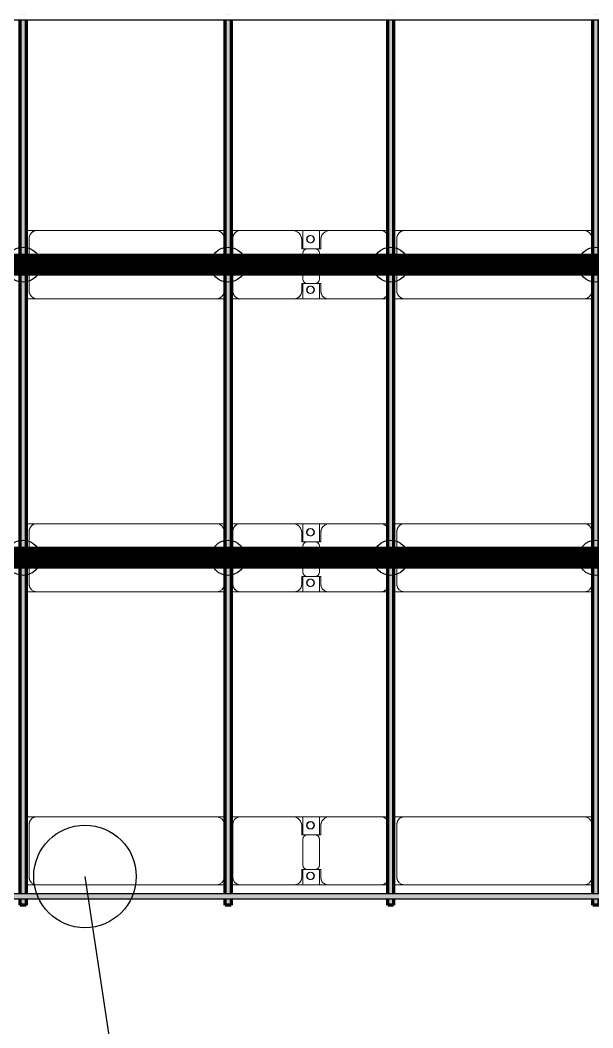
# Model space of a CAD drawing. Header units: millimetres. Extents: x -268744 to 115753, y -96240 to -10461.
# Drawn here: x -181959 to -178049, y -71524 to -64647 of the extents above; entities that cross this region are included whole.
import ezdxf

# ---------------------------------------------------------------- set-up
doc = ezdxf.new("R2010")
doc.units = ezdxf.units.MM
doc.layers.add('A-GENM', color=13, linetype='Continuous', lineweight=9)
doc.layers.add('S-BEAM', color=12, linetype='Continuous', lineweight=9)
for name, color, linetype in [('GC-BICH NEO', 6, 'Continuous'), ('GC-DAY NEO', 5, 'Continuous'), ('GC-HOP 40x60 GIA CUONG', 1, 'Continuous')]:
    doc.layers.add(name, color=color, linetype=linetype)

# ---------------------------------------------------------------- blocks, each defined once
blk = doc.blocks.new('Dầm C52 - Hộp 40x60-104813-KHUNG KẾT CẤU BÈ PIN 1')
at = {"layer": 'S-BEAM', "lineweight": 25}
blk.add_hatch(color=4, dxfattribs=at).paths.add_polyline_path([(-145811, -20), (145811, -20), (145811, 20), (-145811, 20)])
at = {"layer": 'S-BEAM', "color": 4, "lineweight": 25}
for p, q in [((-145811, 20), (145811, 20)), ((145811, -20), (-145811, -20))]:
    blk.add_line(p, q, dxfattribs=at)
blk = doc.blocks.new('Dầm C52 - Hộp 40x60-V24-KHUNG KẾT CẤU BÈ PIN 1')
at = {"layer": 'S-BEAM', "color": 4, "lineweight": 25}
blk.add_line((145811, -20), (-145811, -20), dxfattribs=at)
blk = doc.blocks.new('Dai phao do pin - DẢI PHAO ĐỠ PIN-V29-KHUNG KẾT CẤU BÈ PIN 1')
at = {"layer": 'A-GENM', "color": 7}
for p, q in [((-692.4, 241.6), (-620.3, 241.6)), ((-692.4, 241.6), (-620.3, 241.6)), ((610.3, 241.6), (-620.3, 241.6)), ((610.3, 241.6), (667.6, 241.6)), ((610.3, 241.6), (667.6, 241.6)), ((707.6, 241.6), (769.7, 241.6)), ((707.6, 241.6), (769.7, 241.6)), ((1129.7, 241.6), (769.7, 241.6)), ((1129.7, 241.6), (1312.2, 241.6)), ((1312.2, 241.6), (1129.7, 241.6)), ((1197.8, 241.6), (1380.3, 241.6)), ((1197.8, 116.2), (1197.8, 241.6)), ((1380.3, 241.6), (1197.8, 241.6)), ((1312.2, 241.6), (1312.2, 116.2)), ((1730.3, 241.6), (1380.3, 241.6)), ((1730.3, 241.6), (1777.6, 241.6)), ((1730.3, 241.6), (1777.6, 241.6)), ((1817.6, 241.6), (1889.7, 241.6)), ((1817.6, 241.6), (1889.7, 241.6)), ((3120.3, 241.6), (1889.7, 241.6)), ((3120.3, 241.6), (3177.6, 241.6)), ((3120.3, 241.6), (3177.6, 241.6)), ((-670.3, 191.6), (-670.3, -173.4)), ((660.3, -173.4), (660.3, 191.6)), ((719.7, 191.6), (719.7, -173.4)), ((1189.7, 118.2), (1189.7, 181.6)), ((1320.3, 181.6), (1320.3, 118.2)), ((1839.7, 191.6), (1839.7, -173.4)), ((3170.3, -173.4), (3170.3, 191.6)), ((1282.2, 118.2), (1189.7, 118.2)), ((1197.8, 88.2), (1197.8, -88.2)), ((1320.3, 118.2), (1227.8, 118.2)), ((1312.2, -88.2), (1312.2, 88.2)), ((1189.7, -173.4), (1189.7, -118.2)), ((1189.7, -118.2), (1282.2, -118.2)), ((1197.8, -223.4), (1197.8, -116.2)), ((1227.8, -118.2), (1320.3, -118.2)), ((1312.2, -116.2), (1312.2, -223.4)), ((1320.3, -118.2), (1320.3, -173.4)), ((-620.3, -223.4), (-692.4, -223.4)), ((-620.3, -223.4), (-692.4, -223.4)), ((-620.3, -223.4), (610.3, -223.4)), ((667.6, -223.4), (610.3, -223.4)), ((667.6, -223.4), (610.3, -223.4)), ((769.7, -223.4), (707.6, -223.4)), ((769.7, -223.4), (707.6, -223.4)), ((769.7, -223.4), (1139.7, -223.4)), ((1312.2, -223.4), (1139.7, -223.4)), ((1139.7, -223.4), (1312.2, -223.4)), ((1370.3, -223.4), (1197.8, -223.4)), ((1197.8, -223.4), (1370.3, -223.4)), ((1370.3, -223.4), (1730.3, -223.4)), ((1777.6, -223.4), (1730.3, -223.4)), ((1777.6, -223.4), (1730.3, -223.4)), ((1889.7, -223.4), (1817.6, -223.4)), ((1889.7, -223.4), (1817.6, -223.4)), ((1889.7, -223.4), (3120.3, -223.4)), ((3177.6, -223.4), (3120.3, -223.4)), ((3177.6, -223.4), (3120.3, -223.4))]:
    blk.add_line(p, q, dxfattribs=at)
for centre, radius, start, end in [((-620.3, 191.6), 50, 90, 180), ((-620.3, 191.6), 50, 150, 180), ((-620.3, 191.6), 50, 105, 135), ((610.3, 191.6), 50, 360, 90), ((610.3, 191.6), 50, 60, 90), ((610.3, 191.6), 50, 15, 30), ((769.7, 191.6), 50, 90, 180), ((769.7, 191.6), 50, 105, 180), ((1129.7, 181.6), 60, 360, 90), ((1129.7, 181.6), 60, 360, 60), ((1248.6, 183.2), 25, 360, 180), ((1248.6, 183.2), 25, 360, 165), ((1251.4, 183.2), 25, 0, 180), ((1251.4, 183.2), 25, 90, 180), ((1251.4, 183.2), 25, 15, 75), ((1380.3, 181.6), 60, 90, 180), ((1380.3, 181.6), 60, 120, 180), ((1730.3, 191.6), 50, 30, 90), ((1730.3, 191.6), 50, 30, 75), ((1889.7, 191.6), 50, 90, 180), ((1889.7, 191.6), 50, 150, 180), ((1889.7, 191.6), 50, 105, 135), ((3120.3, 191.6), 50, 360, 90), ((3120.3, 191.6), 50, 60, 90), ((3120.3, 191.6), 50, 15, 30), ((1248.6, 183.2), 25, 180, 360), ((1251.4, 183.2), 25, 180, 360), ((1251.4, 183.2), 25, 180, 300), ((1248.6, 183.2), 25, 210, 360), ((1251.4, 183.2), 25, 330, 345), ((1227.8, 88.2), 30, 90, 180), ((1282.2, 88.2), 30, 360, 90), ((1227.8, -88.2), 30, 180, 270), ((1248.6, -161.8), 25, 0, 180), ((1251.4, -161.8), 25, 0, 180), ((1282.2, -88.2), 30, 270, 360), ((-620.3, -173.4), 50, 180, 270), ((-620.3, -173.4), 50, 180, 210), ((610.3, -173.4), 50, 270, 360), ((610.3, -173.4), 50, 330, 360), ((769.7, -173.4), 50, 180, 270), ((769.7, -173.4), 50, 180, 255), ((1139.7, -173.4), 50, 270, 360), ((1139.7, -173.4), 50, 285, 360), ((1248.6, -161.8), 25, 180, 0), ((1248.6, -161.8), 25, 105, 165), ((1248.6, -161.8), 25, 195, 0), ((1251.4, -161.8), 25, 105, 180), ((1251.4, -161.8), 25, 180, 0), ((1251.4, -161.8), 25, 180, 270), ((1248.6, -161.8), 25, 360, 75), ((1251.4, -161.8), 25, 15, 75), ((1251.4, -161.8), 25, 285, 345), ((1370.3, -173.4), 50, 180, 270), ((1370.3, -173.4), 50, 180, 255), ((1730.3, -173.4), 50, 270, 330), ((1730.3, -173.4), 50, 285, 330), ((1889.7, -173.4), 50, 180, 270), ((1889.7, -173.4), 50, 180, 210), ((3120.3, -173.4), 50, 270, 360), ((3120.3, -173.4), 50, 330, 360), ((-620.3, -173.4), 50, 240, 270), ((610.3, -173.4), 50, 285, 300), ((1889.7, -173.4), 50, 240, 270), ((3120.3, -173.4), 50, 285, 300)]:
    blk.add_arc(centre, radius, start, end, dxfattribs=at)
blk = doc.blocks.new('Dầm C52 - Dầm C52-102502-KHUNG KẾT CẤU BÈ PIN 1')
at = {"layer": 'S-BEAM', "lineweight": 140}
h = blk.add_hatch(color=1, dxfattribs=at)
h.paths.add_polyline_path([(-25480.9, 20), (-25480.9, -20), (-25440.9, -20), (-25440.9, 20)])
h.paths.add_polyline_path([(-25400.9, 20), (-25400.9, -20), (-19440.9, -20), (-19443, 20), (-24983.5, 20)])
h.paths.add_polyline_path([(-19400.9, 20), (-19400.9, -20), (-13440.9, -20), (-13440.9, 20), (-18981.3, 20)])
h.paths.add_polyline_path([(-13400.9, -20), (-7440.9, -20), (-7440.9, 20), (-13400.9, 20)])
h.paths.add_polyline_path([(-7400.9, -20), (-1440.9, -20), (-1440.9, 20), (-7400.9, 20)])
h.paths.add_polyline_path([(-1400.9, -20), (4559.1, -20), (4559.1, 20), (-1400.9, 20)])
h.paths.add_polyline_path([(4599.1, 20), (4599.1, -20), (10559.1, -20), (10559.1, 20), (5027.2, 20)])
h.paths.add_polyline_path([(10599.1, -20), (16559.1, -20), (16559.1, 20), (10599.1, 20)])
h.paths.add_polyline_path([(16599.1, 20), (16599.1, -20), (22559.1, -20), (22559.1, 20), (17031.5, 20)])
h.paths.add_polyline_path([(22599.1, -20), (25259.1, -20), (25259.1, 20), (22599.1, 20)])
h.paths.add_polyline_path([(25299.1, -20), (25480.9, -20), (25480.9, 20), (25299.1, 20)])
at = {"layer": 'S-BEAM', "color": 1, "lineweight": 140}
for p, q in [((-25480.9, -20), (-25480.9, 20)), ((-25480.9, 20), (-25440.9, 20)), ((-25400.9, 20), (-19443, 20)), ((-25440.9, -20), (-25480.9, -20)), ((-19443, -20), (-25400.9, -20))]:
    blk.add_line(p, q, dxfattribs=at)
blk = doc.blocks.new('Dầm C52 - Dầm C52-102503-KHUNG KẾT CẤU BÈ PIN 1')
at = {"layer": 'S-BEAM', "lineweight": 140}
h = blk.add_hatch(color=1, dxfattribs=at)
h.paths.add_polyline_path([(-25480.9, 20), (-25480.9, -20), (-25440.9, -20), (-25440.9, 20)])
h.paths.add_polyline_path([(-25400.9, 20), (-25400.9, -20), (-19440.9, -20), (-19443, 20), (-24983.5, 20)])
h.paths.add_polyline_path([(-19400.9, 20), (-19400.9, -20), (-13440.9, -20), (-13440.9, 20), (-17596.2, 20)])
h.paths.add_polyline_path([(-13400.9, -20), (-7440.9, -20), (-7440.9, 20), (-13400.9, 20)])
h.paths.add_polyline_path([(-7400.9, -20), (-1440.9, -20), (-1440.9, 20), (-7400.9, 20)])
h.paths.add_polyline_path([(-1400.9, -20), (4559.1, -20), (4559.1, 20), (-1400.9, 20)])
h.paths.add_polyline_path([(4599.1, -20), (10559.1, -20), (10559.1, 20), (4599.1, 20)])
h.paths.add_polyline_path([(10599.1, 20), (10599.1, -20), (16559.1, -20), (16559.1, 20), (11952.8, 20)])
h.paths.add_polyline_path([(16599.1, -20), (22559.1, -20), (22559.1, 20), (16599.1, 20)])
h.paths.add_polyline_path([(22599.1, -20), (25259.1, -20), (25259.1, 20), (22599.1, 20)])
h.paths.add_polyline_path([(25299.1, -20), (25441.8, -20), (25441.8, 20), (25299.1, 20)])
at = {"layer": 'S-BEAM', "color": 1, "lineweight": 140}
for p, q in [((-25480.9, -20), (-25480.9, 20)), ((-25480.9, 20), (-25440.9, 20)), ((-25400.9, 20), (-19443, 20)), ((-25440.9, -20), (-25480.9, -20)), ((-19443, -20), (-25400.9, -20))]:
    blk.add_line(p, q, dxfattribs=at)
blk = doc.blocks.new('Dai phao do pin - DẢI PHAO ĐỠ PIN-V30-KHUNG KẾT CẤU BÈ PIN 1')
at = {"layer": 'A-GENM', "color": 7}
for p, q in [((-692.4, 241.6), (-620.3, 241.6)), ((-692.4, 241.6), (-620.3, 241.6)), ((610.3, 241.6), (-620.3, 241.6)), ((610.3, 241.6), (667.6, 241.6)), ((610.3, 241.6), (667.6, 241.6)), ((707.6, 241.6), (769.7, 241.6)), ((707.6, 241.6), (769.7, 241.6)), ((1129.7, 241.6), (769.7, 241.6)), ((1129.7, 241.6), (1312.2, 241.6)), ((1312.2, 241.6), (1129.7, 241.6)), ((1197.8, 241.6), (1380.3, 241.6)), ((1197.8, 116.2), (1197.8, 241.6)), ((1380.3, 241.6), (1197.8, 241.6)), ((1312.2, 241.6), (1312.2, 116.2)), ((1730.3, 241.6), (1380.3, 241.6)), ((1730.3, 241.6), (1777.6, 241.6)), ((1730.3, 241.6), (1777.6, 241.6)), ((1817.6, 241.6), (1889.7, 241.6)), ((1817.6, 241.6), (1889.7, 241.6)), ((3120.3, 241.6), (1889.7, 241.6)), ((3120.3, 241.6), (3177.6, 241.6)), ((3120.3, 241.6), (3177.6, 241.6)), ((-670.3, 191.6), (-670.3, -173.4)), ((660.3, -173.4), (660.3, 191.6)), ((719.7, 191.6), (719.7, -173.4)), ((1189.7, 118.2), (1189.7, 181.6)), ((1320.3, 181.6), (1320.3, 118.2)), ((1839.7, 191.6), (1839.7, -173.4)), ((3170.3, -173.4), (3170.3, 191.6)), ((1282.2, 118.2), (1189.7, 118.2)), ((1197.8, 88.2), (1197.8, -88.2)), ((1320.3, 118.2), (1227.8, 118.2)), ((1312.2, -88.2), (1312.2, 88.2)), ((1189.7, -173.4), (1189.7, -118.2)), ((1189.7, -118.2), (1282.2, -118.2)), ((1197.8, -223.4), (1197.8, -116.2)), ((1227.8, -118.2), (1320.3, -118.2)), ((1312.2, -116.2), (1312.2, -223.4)), ((1320.3, -118.2), (1320.3, -173.4)), ((-620.3, -223.4), (-692.4, -223.4)), ((-620.3, -223.4), (-692.4, -223.4)), ((-620.3, -223.4), (610.3, -223.4)), ((667.6, -223.4), (610.3, -223.4)), ((667.6, -223.4), (610.3, -223.4)), ((769.7, -223.4), (707.6, -223.4)), ((769.7, -223.4), (707.6, -223.4)), ((769.7, -223.4), (1139.7, -223.4)), ((1312.2, -223.4), (1139.7, -223.4)), ((1139.7, -223.4), (1312.2, -223.4)), ((1370.3, -223.4), (1197.8, -223.4)), ((1197.8, -223.4), (1370.3, -223.4)), ((1370.3, -223.4), (1730.3, -223.4)), ((1777.6, -223.4), (1730.3, -223.4)), ((1777.6, -223.4), (1730.3, -223.4)), ((1889.7, -223.4), (1817.6, -223.4)), ((1889.7, -223.4), (1817.6, -223.4)), ((1889.7, -223.4), (3120.3, -223.4)), ((3177.6, -223.4), (3120.3, -223.4)), ((3177.6, -223.4), (3120.3, -223.4))]:
    blk.add_line(p, q, dxfattribs=at)
for centre, radius, start, end in [((-620.3, 191.6), 50, 90, 180), ((-620.3, 191.6), 50, 150, 180), ((-620.3, 191.6), 50, 105, 135), ((610.3, 191.6), 50, 360, 90), ((610.3, 191.6), 50, 60, 90), ((610.3, 191.6), 50, 15, 30), ((769.7, 191.6), 50, 90, 180), ((769.7, 191.6), 50, 105, 180), ((1129.7, 181.6), 60, 360, 90), ((1129.7, 181.6), 60, 360, 60), ((1248.6, 183.2), 25, 360, 180), ((1248.6, 183.2), 25, 360, 165), ((1251.4, 183.2), 25, 0, 180), ((1251.4, 183.2), 25, 90, 180), ((1251.4, 183.2), 25, 15, 75), ((1380.3, 181.6), 60, 90, 180), ((1380.3, 181.6), 60, 120, 180), ((1730.3, 191.6), 50, 30, 90), ((1730.3, 191.6), 50, 30, 75), ((1889.7, 191.6), 50, 90, 180), ((1889.7, 191.6), 50, 150, 180), ((1889.7, 191.6), 50, 105, 135), ((3120.3, 191.6), 50, 360, 90), ((3120.3, 191.6), 50, 60, 90), ((3120.3, 191.6), 50, 15, 30), ((1248.6, 183.2), 25, 180, 360), ((1251.4, 183.2), 25, 180, 360), ((1251.4, 183.2), 25, 180, 300), ((1248.6, 183.2), 25, 210, 360), ((1251.4, 183.2), 25, 330, 345), ((1227.8, 88.2), 30, 90, 180), ((1282.2, 88.2), 30, 360, 90), ((1227.8, -88.2), 30, 180, 270), ((1248.6, -161.8), 25, 0, 180), ((1251.4, -161.8), 25, 0, 180), ((1282.2, -88.2), 30, 270, 360), ((-620.3, -173.4), 50, 180, 270), ((-620.3, -173.4), 50, 180, 210), ((610.3, -173.4), 50, 270, 360), ((610.3, -173.4), 50, 330, 360), ((769.7, -173.4), 50, 180, 270), ((769.7, -173.4), 50, 180, 255), ((1139.7, -173.4), 50, 270, 360), ((1139.7, -173.4), 50, 285, 360), ((1248.6, -161.8), 25, 180, 0), ((1248.6, -161.8), 25, 105, 165), ((1248.6, -161.8), 25, 195, 0), ((1251.4, -161.8), 25, 105, 180), ((1251.4, -161.8), 25, 180, 0), ((1251.4, -161.8), 25, 180, 270), ((1248.6, -161.8), 25, 360, 75), ((1251.4, -161.8), 25, 15, 75), ((1251.4, -161.8), 25, 285, 345), ((1370.3, -173.4), 50, 180, 270), ((1370.3, -173.4), 50, 180, 255), ((1730.3, -173.4), 50, 270, 330), ((1730.3, -173.4), 50, 285, 330), ((1889.7, -173.4), 50, 180, 270), ((1889.7, -173.4), 50, 180, 210), ((3120.3, -173.4), 50, 270, 360), ((3120.3, -173.4), 50, 330, 360), ((-620.3, -173.4), 50, 240, 270), ((610.3, -173.4), 50, 285, 300), ((1889.7, -173.4), 50, 240, 270), ((3120.3, -173.4), 50, 285, 300)]:
    blk.add_arc(centre, radius, start, end, dxfattribs=at)
blk = doc.blocks.new('Dai phao do pin - DẢI PHAO ĐỠ PIN-V31-KHUNG KẾT CẤU BÈ PIN 1')
at = {"layer": 'A-GENM', "color": 7}
for p, q in [((-692.4, 241.6), (-620.3, 241.6)), ((-692.4, 241.6), (-620.3, 241.6)), ((610.3, 241.6), (-620.3, 241.6)), ((610.3, 241.6), (667.6, 241.6)), ((610.3, 241.6), (667.6, 241.6)), ((707.6, 241.6), (769.7, 241.6)), ((707.6, 241.6), (769.7, 241.6)), ((1129.7, 241.6), (769.7, 241.6)), ((1129.7, 241.6), (1312.2, 241.6)), ((1312.2, 241.6), (1129.7, 241.6)), ((1197.8, 241.6), (1380.3, 241.6)), ((1197.8, 116.2), (1197.8, 241.6)), ((1380.3, 241.6), (1197.8, 241.6)), ((1312.2, 241.6), (1312.2, 116.2)), ((1730.3, 241.6), (1380.3, 241.6)), ((1730.3, 241.6), (1777.6, 241.6)), ((1730.3, 241.6), (1777.6, 241.6)), ((1817.6, 241.6), (1889.7, 241.6)), ((1817.6, 241.6), (1889.7, 241.6)), ((3120.3, 241.6), (1889.7, 241.6)), ((3120.3, 241.6), (3177.6, 241.6)), ((3120.3, 241.6), (3177.6, 241.6)), ((-670.3, 191.6), (-670.3, -173.4)), ((660.3, -173.4), (660.3, 191.6)), ((719.7, 191.6), (719.7, -173.4)), ((1189.7, 118.2), (1189.7, 181.6)), ((1320.3, 181.6), (1320.3, 118.2)), ((1839.7, 191.6), (1839.7, -173.4)), ((3170.3, -173.4), (3170.3, 191.6)), ((1282.2, 118.2), (1189.7, 118.2)), ((1197.8, 88.2), (1197.8, -88.2)), ((1320.3, 118.2), (1227.8, 118.2)), ((1312.2, -88.2), (1312.2, 88.2)), ((1189.7, -173.4), (1189.7, -118.2)), ((1189.7, -118.2), (1282.2, -118.2)), ((1197.8, -223.4), (1197.8, -116.2)), ((1227.8, -118.2), (1320.3, -118.2)), ((1312.2, -116.2), (1312.2, -223.4)), ((1320.3, -118.2), (1320.3, -173.4)), ((-620.3, -223.4), (-692.4, -223.4)), ((-620.3, -223.4), (-692.4, -223.4)), ((-620.3, -223.4), (610.3, -223.4)), ((667.6, -223.4), (610.3, -223.4)), ((667.6, -223.4), (610.3, -223.4)), ((769.7, -223.4), (707.6, -223.4)), ((769.7, -223.4), (707.6, -223.4)), ((769.7, -223.4), (1139.7, -223.4)), ((1312.2, -223.4), (1139.7, -223.4)), ((1139.7, -223.4), (1312.2, -223.4)), ((1370.3, -223.4), (1197.8, -223.4)), ((1197.8, -223.4), (1370.3, -223.4)), ((1370.3, -223.4), (1730.3, -223.4)), ((1777.6, -223.4), (1730.3, -223.4)), ((1777.6, -223.4), (1730.3, -223.4)), ((1889.7, -223.4), (1817.6, -223.4)), ((1889.7, -223.4), (1817.6, -223.4)), ((1889.7, -223.4), (3120.3, -223.4)), ((3177.6, -223.4), (3120.3, -223.4)), ((3177.6, -223.4), (3120.3, -223.4))]:
    blk.add_line(p, q, dxfattribs=at)
for centre, radius, start, end in [((-620.3, 191.6), 50, 90, 180), ((-620.3, 191.6), 50, 150, 180), ((-620.3, 191.6), 50, 105, 135), ((610.3, 191.6), 50, 360, 90), ((610.3, 191.6), 50, 60, 90), ((610.3, 191.6), 50, 15, 30), ((769.7, 191.6), 50, 90, 180), ((769.7, 191.6), 50, 105, 180), ((1129.7, 181.6), 60, 360, 90), ((1129.7, 181.6), 60, 360, 60), ((1248.6, 183.2), 25, 360, 180), ((1248.6, 183.2), 25, 360, 165), ((1251.4, 183.2), 25, 0, 180), ((1251.4, 183.2), 25, 90, 180), ((1251.4, 183.2), 25, 15, 75), ((1380.3, 181.6), 60, 90, 180), ((1380.3, 181.6), 60, 120, 180), ((1730.3, 191.6), 50, 30, 90), ((1730.3, 191.6), 50, 30, 75), ((1889.7, 191.6), 50, 90, 180), ((1889.7, 191.6), 50, 150, 180), ((1889.7, 191.6), 50, 105, 135), ((3120.3, 191.6), 50, 360, 90), ((3120.3, 191.6), 50, 60, 90), ((3120.3, 191.6), 50, 15, 30), ((1248.6, 183.2), 25, 180, 360), ((1251.4, 183.2), 25, 180, 360), ((1251.4, 183.2), 25, 180, 300), ((1248.6, 183.2), 25, 210, 360), ((1251.4, 183.2), 25, 330, 345), ((1227.8, 88.2), 30, 90, 180), ((1282.2, 88.2), 30, 360, 90), ((1227.8, -88.2), 30, 180, 270), ((1248.6, -161.8), 25, 0, 180), ((1251.4, -161.8), 25, 0, 180), ((1282.2, -88.2), 30, 270, 360), ((-620.3, -173.4), 50, 180, 270), ((-620.3, -173.4), 50, 180, 210), ((610.3, -173.4), 50, 270, 360), ((610.3, -173.4), 50, 330, 360), ((769.7, -173.4), 50, 180, 270), ((769.7, -173.4), 50, 180, 255), ((1139.7, -173.4), 50, 270, 360), ((1139.7, -173.4), 50, 285, 360), ((1248.6, -161.8), 25, 180, 0), ((1248.6, -161.8), 25, 105, 165), ((1248.6, -161.8), 25, 195, 0), ((1251.4, -161.8), 25, 105, 180), ((1251.4, -161.8), 25, 180, 0), ((1251.4, -161.8), 25, 180, 270), ((1248.6, -161.8), 25, 360, 75), ((1251.4, -161.8), 25, 15, 75), ((1251.4, -161.8), 25, 285, 345), ((1370.3, -173.4), 50, 180, 270), ((1370.3, -173.4), 50, 180, 255), ((1730.3, -173.4), 50, 270, 330), ((1730.3, -173.4), 50, 285, 330), ((1889.7, -173.4), 50, 180, 270), ((1889.7, -173.4), 50, 180, 210), ((3120.3, -173.4), 50, 270, 360), ((3120.3, -173.4), 50, 330, 360), ((-620.3, -173.4), 50, 240, 270), ((610.3, -173.4), 50, 285, 300), ((1889.7, -173.4), 50, 240, 270), ((3120.3, -173.4), 50, 285, 300)]:
    blk.add_arc(centre, radius, start, end, dxfattribs=at)
blk = doc.blocks.new('be pin 1_rvt-1-KHUNG KẾT CẤU BÈ PIN 1')
at = {"layer": 'A-GENM', "lineweight": 9}
for name, p in [('Dai phao do pin - DẢI PHAO ĐỠ PIN-V31-KHUNG KẾT CẤU BÈ PIN 1', (-181226.8, -66324.7)), ('Dai phao do pin - DẢI PHAO ĐỠ PIN-V30-KHUNG KẾT CẤU BÈ PIN 1', (-181226.8, -68324.7)), ('Dai phao do pin - DẢI PHAO ĐỠ PIN-V29-KHUNG KẾT CẤU BÈ PIN 1', (-181226.8, -70324.7))]:
    blk.add_blockref(name, p, dxfattribs=at)
at = {"layer": 'S-BEAM', "lineweight": 9, "rotation": 90.00000000032618}
for name, p in [('Dầm C52 - Dầm C52-102502-KHUNG KẾT CẤU BÈ PIN 1', (-181939.1, -45205.6)), ('Dầm C52 - Dầm C52-102502-KHUNG KẾT CẤU BÈ PIN 1', (-179429.1, -45205.6)), ('Dầm C52 - Dầm C52-102503-KHUNG KẾT CẤU BÈ PIN 1', (-180539.1, -45205.6)), ('Dầm C52 - Dầm C52-102503-KHUNG KẾT CẤU BÈ PIN 1', (-178029.1, -45205.6))]:
    blk.add_blockref(name, p, dxfattribs=at)
at = {"layer": 'S-BEAM', "lineweight": 9}
for name, p in [('Dầm C52 - Hộp 40x60-V24-KHUNG KẾT CẤU BÈ PIN 1', (-110896.7, -64626.5)), ('Dầm C52 - Hộp 40x60-104813-KHUNG KẾT CẤU BÈ PIN 1', (-110896.7, -70626.5))]:
    blk.add_blockref(name, p, dxfattribs=at)

msp = doc.modelspace()

# ---------------------------------------------------------------- linework, layer by layer
at = {"layer": 'GC-BICH NEO'}
msp.add_circle((-181516.5, -70490.3), 350, dxfattribs=at)
at = {"layer": 'GC-DAY NEO'}
msp.add_line((-181516.5, -70490.3), (-180323.2, -78400.8), dxfattribs=at)
at = {"layer": 'GC-HOP 40x60 GIA CUONG', "const_width": 150}
for points in [[(-190310, -66315.6), (-175766.5, -66315.6)], [(-190310, -68315.6), (-175766.5, -68315.6)]]:
    msp.add_lwpolyline(points, dxfattribs=at)
at = {"layer": 'GC-HOP 40x60 GIA CUONG'}
for centre in [(-181939.1, -66315.6), (-180539.1, -66315.6), (-179429.1, -66315.6), (-178029.1, -66315.6), (-181939.1, -68315.6), (-180539.1, -68315.6), (-179429.1, -68315.6), (-178029.1, -68315.6)]:
    msp.add_circle(centre, 120, dxfattribs=at)

# ---------------------------------------------------------------- block references
at = {"lineweight": 5}
msp.add_blockref('be pin 1_rvt-1-KHUNG KẾT CẤU BÈ PIN 1', (0, 0), dxfattribs=at)

doc.saveas('drawing.dxf')
